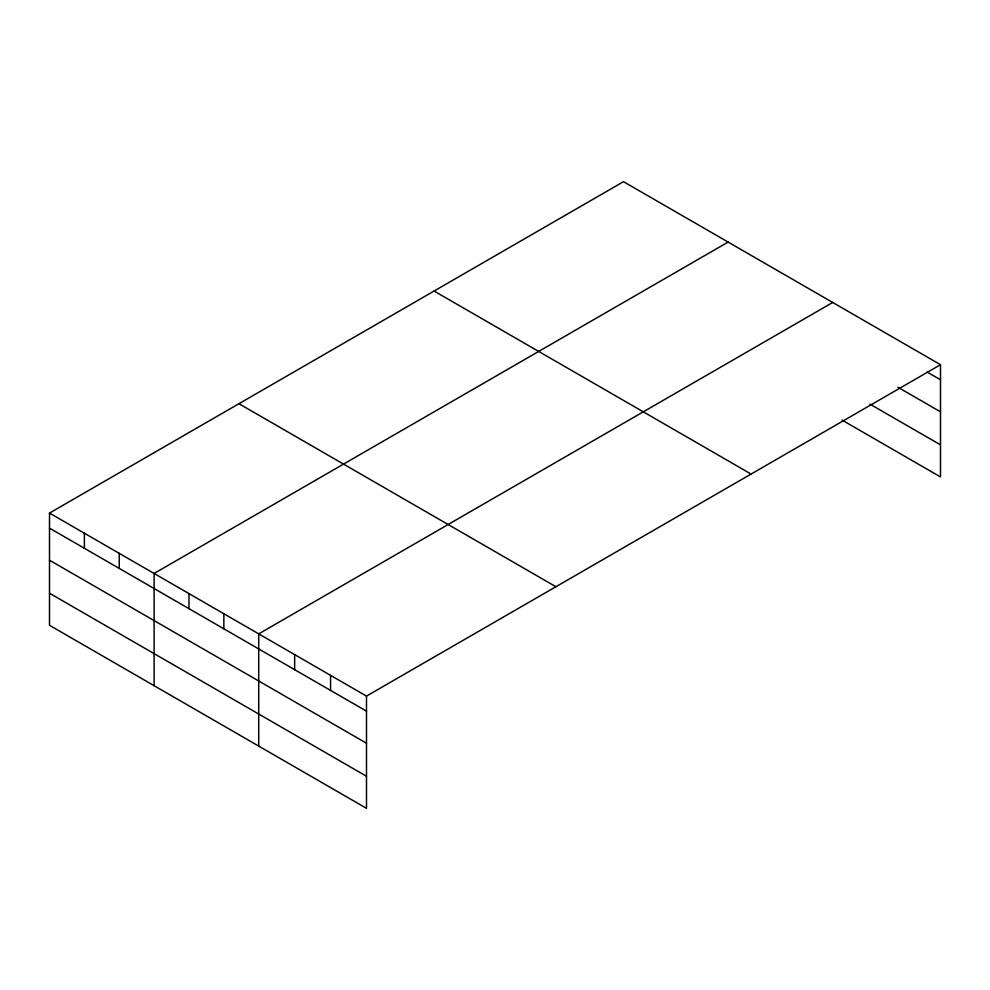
<?xml version="1.0" encoding="UTF-8"?>
<svg xmlns="http://www.w3.org/2000/svg" width="990" height="990" viewBox="0 0 990 990"><rect width="100%" height="100%" fill="white"/><g stroke="black" fill="none" stroke-linecap="round" stroke-linejoin="round"><path stroke-width="1.49" d="M940.5 364.704L366.498 696.094L366.498 808.323L49.5 625.296L49.5 513.08L623.502 181.677L940.5 364.704L940.5 476.92L842.032 420.082M728.108 242.08L154.106 573.47L154.106 685.699M832.714 302.47L258.724 633.872L258.724 746.089M927.197 372.079L940.5 379.764M897.918 387.239L940.5 411.828M869.975 404.143L940.5 444.857M434.078 291.035L751.076 474.062M238.924 403.71L555.922 586.736M49.5 513.08L366.498 696.094M49.5 528.14L366.498 711.154M49.5 560.204L366.498 743.218M49.5 593.233L366.498 776.259M330.573 675.353L330.573 690.414M294.649 654.613L294.649 669.673M223.851 613.738L223.851 628.798M188.979 593.604L188.979 608.664M119.246 553.336L119.246 568.409M84.373 533.202L84.373 548.274"/></g></svg>
